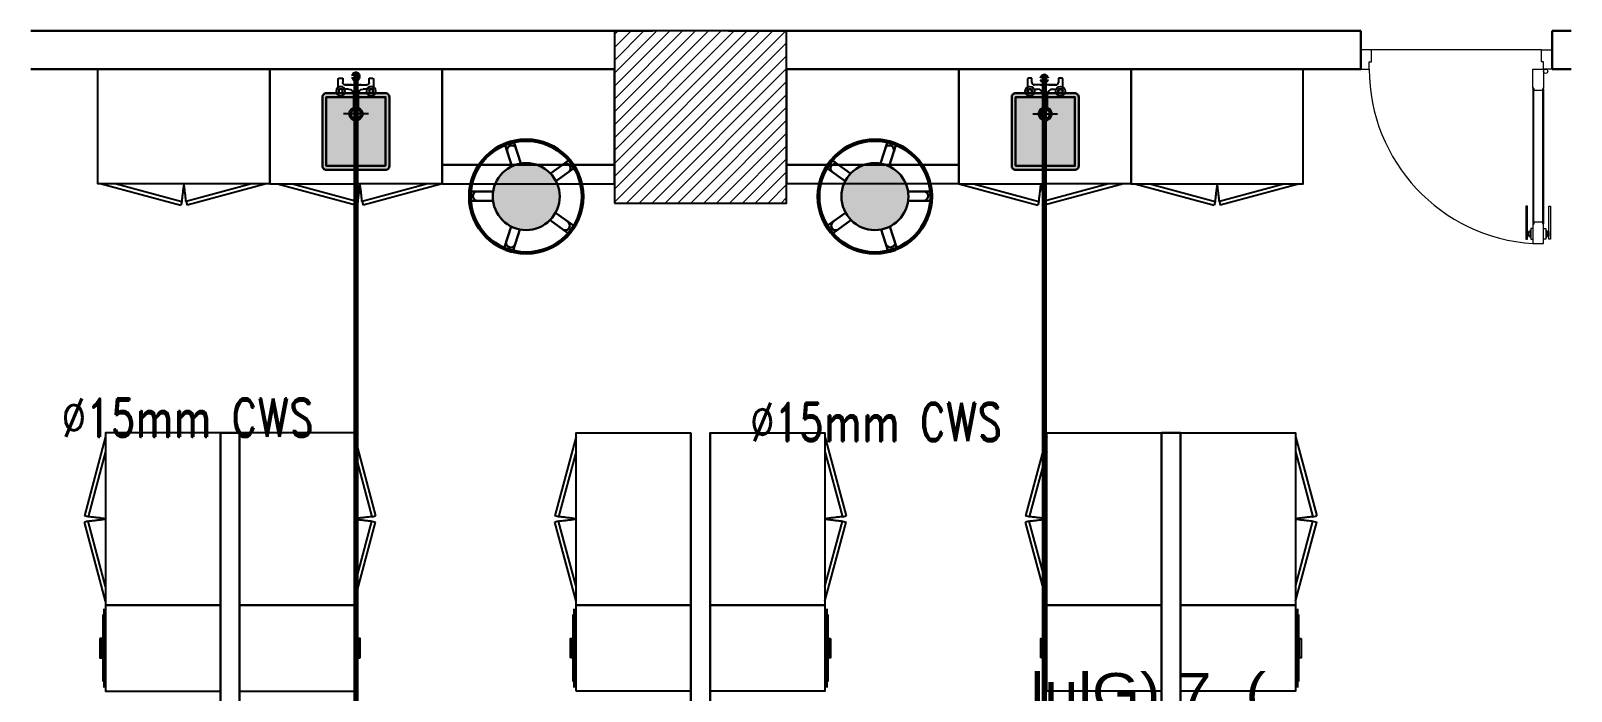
# Model space of a CAD drawing. Extents: x 800 to 995, y 398 to 804.
# Drawn here: x 876.3 to 884.35, y 748.78 to 752.23 of the extents above; entities that cross this region are included whole.
import ezdxf

# ---------------------------------------------------------------- set-up
doc = ezdxf.new("R2010")
doc.units = 0
doc.header["$MEASUREMENT"] = 0
doc.linetypes.add('ACAD_ISO02W100', pattern=[15, 12, -3])
doc.linetypes.add('DASHED', pattern=[19.05, 12.7, -6.35])
doc.layers.get('0').update_dxf_attribs({"color": 252, "linetype": 'CONTINUOUS', "lineweight": 30})
doc.layers.add('-FUR', color=252, linetype='CONTINUOUS')
doc.layers.add('SAN', color=2, linetype='CONTINUOUS')
for name, color, linetype, lineweight in [('Column', 6, 'CONTINUOUS', 25), ('DOOR', 30, 'CONTINUOUS', 9), ('hatch', 252, 'CONTINUOUS', 9), ('P-C-WATER', 5, 'CONTINUOUS', 70), ('P-TEXT', 1, 'CONTINUOUS', 25), ('text', 72, 'CONTINUOUS', 15), ('Wall', 252, 'CONTINUOUS', 30)]:
    doc.layers.add(name, color=color, linetype=linetype, lineweight=lineweight)
doc.styles.add('ROMANC', font='romand.shx')
doc.styles.add('SOSA2', font='SOSA.shx', dxfattribs={"width": 0.8})

# ---------------------------------------------------------------- blocks, each defined once
blk = doc.blocks.new('YY5Y5')
at = {"layer": 'SAN', "color": 1}
for p, q in [((433.83, 542.04), (433.83, 538.56)), ((435.73, 542.41), (434.2, 542.41)), ((435.73, 540.55), (435.73, 542.41)), ((446.18, 539.55), (436.73, 539.55)), ((443.04, 539.55), (446.16, 539.55)), ((447.16, 542.41), (447.16, 540.55)), ((448.69, 542.41), (447.16, 542.41)), ((449.07, 538.56), (449.07, 542.04)), ((434.16, 537.56), (433.7, 538.02)), ((434.16, 536.15), (433.7, 535.69)), ((435.58, 537.56), (436.04, 538.02)), ((435.58, 536.15), (436.04, 535.69)), ((436.72, 537.65), (438.25, 537.65)), ((440.5, 535.4), (440.5, 528.74)), ((442.4, 528.74), (442.4, 535.4)), ((444.65, 537.65), (446.18, 537.65)), ((447.32, 537.56), (446.86, 538.02)), ((447.32, 536.15), (446.86, 535.69)), ((448.74, 537.56), (449.2, 538.02)), ((448.74, 536.15), (449.2, 535.69)), ((440.87, 528.36), (442.03, 528.36))]:
    blk.add_line(p, q, dxfattribs=at)
at = {"layer": 'SAN', "color": 1, "linetype": 'Continuous'}
blk.add_line((439.23, 539.55), (439.86, 539.55), dxfattribs=at)
at = {"layer": 'SAN', "color": 2, "linetype": 'DASHED'}
for points in [[(441.45, 532.42), (441.45, 521.63)], [(436.06, 527.03), (446.84, 527.03)]]:
    blk.add_lwpolyline(points, dxfattribs=at)
at = {"layer": 'SAN', "color": 1}
for centre, radius in [((434.87, 536.85), 2), ((434.87, 536.85), 1), ((434.87, 536.85), 0.8), ((448.03, 536.85), 2), ((448.03, 536.85), 1), ((448.03, 536.85), 0.8)]:
    blk.add_circle(centre, radius, dxfattribs=at)
for centre, radius, start, end in [((434.2, 542.04), 0.375, 90, 180), ((436.73, 540.55), 1, 180, 270), ((446.16, 540.55), 1, 270, 0), ((448.69, 542.04), 0.375, 0, 90), ((438.25, 535.4), 2.25, 0, 90), ((444.65, 535.4), 2.25, 90, 180), ((441.45, 527.03), 2.86, 109.43194, 70.56806), ((441.45, 527.03), 2.08, 117.27647, 62.72353), ((440.87, 528.74), 0.375, 180, 270), ((442.03, 528.74), 0.375, 270, 360)]:
    blk.add_arc(centre, radius, start, end, dxfattribs=at)
blk = doc.blocks.new('fd')
at = {"layer": '-FUR'}
h = blk.add_hatch(color=254, dxfattribs=at)
h.paths.add_polyline_path([(1322.6636, 576.6994), (1322.3536, 576.6994), (1322.3536, 577.0594), (1322.6636, 577.0594)], flags=16)
edge = h.paths.add_edge_path()
edge.add_line((1322.6636, 576.6794), (1322.3536, 576.6794))
edge.add_arc((1322.3536, 576.6994), 0.02, 180, 270, ccw=False)
edge.add_line((1322.3336, 576.6994), (1322.3336, 577.0594))
edge.add_arc((1322.3536, 577.0594), 0.02, 90, 180, ccw=False)
edge.add_line((1322.3536, 577.0794), (1322.6636, 577.0794))
edge.add_arc((1322.6636, 577.0594), 0.02, 0, 90, ccw=False)
edge.add_line((1322.6836, 577.0594), (1322.6836, 576.6994))
edge.add_arc((1322.6636, 576.6994), 0.02, -90, 0, ccw=False)
blk.add_hatch(color=253, dxfattribs=at).paths.add_polyline_path([(1322.6636, 577.0594), (1322.6636, 576.6994), (1322.3536, 576.6994), (1322.3536, 577.0594)])
h = blk.add_hatch(color=251, dxfattribs=at)
h.paths.add_polyline_path([(1322.6337, 577.0294), (1322.6636, 577.0594), (1322.6636, 576.6994), (1322.6336, 576.7294)])
h.paths.add_polyline_path([(1322.6336, 576.7294), (1322.6636, 576.6994), (1322.3536, 576.6994), (1322.3836, 576.7294)])
h = blk.add_hatch(color=252, dxfattribs=at)
h.paths.add_polyline_path([(1322.3836, 577.0294), (1322.3536, 577.0594), (1322.6636, 577.0594), (1322.6337, 577.0294)])
h.paths.add_polyline_path([(1322.3836, 576.7294), (1322.3536, 576.6994), (1322.3536, 577.0594), (1322.3836, 577.0294)])
for p, q in [((1322.4784, 577.2056), (1322.0597, 577.2056)), ((1322.4784, 577.2056), (1322.9597, 577.2056)), ((1322.0597, 576.6056), (1322.5097, 576.6056)), ((1322.9597, 576.6056), (1322.5097, 576.6056))]:
    blk.add_line(p, q, dxfattribs=at)
at = {"layer": '-FUR', "linetype": 'ACAD_ISO02W100'}
for p, q in [((1322.0597, 577.2056), (1322.5097, 577.2056)), ((1322.9597, 577.2056), (1322.5097, 577.2056)), ((1322.0997, 576.6056), (1322.5133, 576.4948)), ((1322.177, 576.6056), (1322.5185, 576.5141)), ((1322.8824, 576.6056), (1322.541, 576.5141)), ((1322.9597, 576.6056), (1322.5462, 576.4948)), ((1322.5185, 576.5141), (1322.5133, 576.4948)), ((1322.541, 576.5141), (1322.5462, 576.4948))]:
    blk.add_line(p, q, dxfattribs=at)
for centre, start, end in [((1324.045, 576.3727), 171.26112, 174.70691), ((1321.0144, 576.3727), 5.29309, 8.73888)]:
    blk.add_arc(centre, 1.5331, start, end, dxfattribs=at)
for p, q in [((1322.0597, 577.2056), (1322.0597, 576.6056)), ((1322.9597, 577.2056), (1322.9597, 576.6056))]:
    blk.add_line(p, q)
blk.add_lwpolyline([(1322.6636, 576.6794), (1322.3536, 576.6794, -0.414214), (1322.3336, 576.6994), (1322.3336, 577.0594, -0.414214), (1322.3536, 577.0794), (1322.6636, 577.0794, -0.414214), (1322.6836, 577.0594), (1322.6836, 576.6994, -0.414214)], format="xyb", close=True)
blk.add_lwpolyline([(1322.6636, 576.6794), (1322.3536, 576.6794, -0.414214), (1322.3336, 576.6994), (1322.3336, 577.0594, -0.414214), (1322.3536, 577.0794), (1322.6636, 577.0794, -0.414214), (1322.6836, 577.0594), (1322.6836, 576.6994, -0.414214)], format="xyb", close=True)
blk.add_lwpolyline([(1322.6636, 576.6994), (1322.3536, 576.6994), (1322.3536, 577.0594), (1322.6636, 577.0594)], close=True)
at = {"extrusion": (0, 0, -1), "xscale": 0.0121000000000322, "yscale": 0.0121000000000322, "zscale": -0.0121}
blk.add_blockref('YY5Y5', (-1327.8502, 570.5947), dxfattribs=at)
blk = doc.blocks.new('juy')
blk.add_line((1322.9597, 577.2056), (1322.9597, 576.6056))
blk.add_blockref('fd', (0, 0))

msp = doc.modelspace()

# ---------------------------------------------------------------- hatches: boundary and pattern name
h = msp.add_hatch(color=256)
h.set_gradient(color1=(132, 132, 132), name='SPHERICAL')
h.paths.add_polyline_path([(878.8857, 751.5407, -1), (878.8857, 751.1907, -1)])
h = msp.add_hatch(color=256)
h.set_gradient(color1=(132, 132, 132), name='SPHERICAL')
h.paths.add_polyline_path([(880.7077, 751.5407, 1), (880.7077, 751.1907, 1)])
at = {"layer": 'hatch'}
h = msp.add_hatch(dxfattribs=at)
h.set_pattern_fill('ANSI31', color=252, scale=0.015, style=0)
h.set_pattern_definition([(45, (1106.778867, 429.109505), (-0.0336759605, 0.0336759605), [])])
h.paths.add_polyline_path([(879.3467, 751.3316), (880.2467, 751.3316), (880.2467, 752.2316), (879.3467, 752.2316)])

# ---------------------------------------------------------------- linework, layer by layer
at = {"layer": '-FUR', "linetype": 'ACAD_ISO02W100'}
for p, q in [((876.6467, 752.0316), (877.5467, 752.0316)), ((882.9467, 752.0316), (882.0467, 752.0316)), ((876.6667, 751.4316), (877.0803, 751.3208)), ((876.744, 751.4316), (877.0854, 751.3401)), ((877.4494, 751.4316), (877.108, 751.3401)), ((877.5267, 751.4316), (877.1131, 751.3208)), ((878.4467, 751.4316), (879.3467, 751.4316)), ((881.1467, 751.4316), (880.2467, 751.4316)), ((882.0667, 751.4316), (882.4803, 751.3208)), ((882.144, 751.4316), (882.4854, 751.3401)), ((882.8494, 751.4316), (882.508, 751.3401)), ((882.9267, 751.4316), (882.5131, 751.3208)), ((877.0854, 751.3401), (877.0803, 751.3208)), ((877.108, 751.3401), (877.1131, 751.3208)), ((882.4854, 751.3401), (882.4803, 751.3208)), ((882.508, 751.3401), (882.5131, 751.3208)), ((876.6876, 750.1116), (876.5768, 749.698)), ((877.2876, 749.2316), (877.2876, 750.1316)), ((877.3876, 750.1316), (877.3876, 749.2316)), ((877.9876, 750.1116), (878.0984, 749.698)), ((879.1467, 750.1116), (879.0359, 749.698)), ((879.7467, 750.1316), (879.7467, 749.2316)), ((879.8467, 749.2316), (879.8467, 750.1316)), ((880.4467, 750.1116), (880.5575, 749.698)), ((881.6058, 750.1116), (881.495, 749.698)), ((882.2058, 750.1316), (882.2058, 749.2316)), ((882.3058, 749.2316), (882.3058, 750.1316)), ((882.9058, 750.1116), (883.0166, 749.698)), ((876.6876, 750.0343), (876.5961, 749.6928)), ((877.9876, 750.0343), (878.0791, 749.6928)), ((879.1467, 750.0343), (879.0552, 749.6928)), ((880.4467, 750.0343), (880.5382, 749.6928)), ((881.6058, 750.0343), (881.5143, 749.6928)), ((882.9058, 750.0343), (882.9973, 749.6928)), ((876.5961, 749.6928), (876.5768, 749.698)), ((878.0791, 749.6928), (878.0984, 749.698)), ((879.0552, 749.6928), (879.0359, 749.698)), ((880.5382, 749.6928), (880.5575, 749.698)), ((881.5143, 749.6928), (881.495, 749.698)), ((882.9973, 749.6928), (883.0166, 749.698)), ((876.5961, 749.6703), (876.5768, 749.6651)), ((876.6876, 749.2516), (876.5768, 749.6651)), ((876.6876, 749.3288), (876.5961, 749.6703)), ((877.9876, 749.3288), (878.0791, 749.6703)), ((877.9876, 749.2516), (878.0984, 749.6651)), ((878.0791, 749.6703), (878.0984, 749.6651)), ((879.0552, 749.6703), (879.0359, 749.6651)), ((879.1467, 749.2516), (879.0359, 749.6651)), ((879.1467, 749.3288), (879.0552, 749.6703)), ((880.4467, 749.3288), (880.5382, 749.6703)), ((880.4467, 749.2516), (880.5575, 749.6651)), ((880.5382, 749.6703), (880.5575, 749.6651)), ((881.5143, 749.6703), (881.495, 749.6651)), ((881.6058, 749.2516), (881.495, 749.6651)), ((881.6058, 749.3288), (881.5143, 749.6703)), ((882.9058, 749.3288), (882.9973, 749.6703)), ((882.9058, 749.2516), (883.0166, 749.6651)), ((882.9973, 749.6703), (883.0166, 749.6651)), ((877.2876, 749.2316), (877.2876, 748.7816)), ((877.3876, 748.7816), (877.3876, 749.2316)), ((879.7467, 748.7816), (879.7467, 749.2316)), ((879.8467, 749.2316), (879.8467, 748.7816)), ((882.2058, 748.7816), (882.2058, 749.2316)), ((882.3058, 749.2316), (882.3058, 748.7816))]:
    msp.add_line(p, q, dxfattribs=at)
at = {"layer": '-FUR'}
for p, q in [((876.6726, 749.1816), (876.6726, 748.8316)), ((876.6776, 749.2116), (876.6776, 748.8016)), ((877.9976, 748.8016), (877.9976, 749.2116)), ((878.0026, 748.8316), (878.0026, 749.1816)), ((879.1317, 748.8316), (879.1317, 749.1816)), ((879.1367, 748.8016), (879.1367, 749.2116)), ((880.4567, 749.2116), (880.4567, 748.8016)), ((880.4617, 749.1816), (880.4617, 748.8316)), ((881.5908, 748.8316), (881.5908, 749.1816)), ((881.5958, 748.8016), (881.5958, 749.2116)), ((882.9158, 749.2116), (882.9158, 748.8016)), ((882.9208, 749.1816), (882.9208, 748.8316))]:
    msp.add_line(p, q, dxfattribs=at)
for points in [[(876.6467, 752.0316), (877.5467, 752.0316), (877.5467, 751.4316), (876.6467, 751.4316)], [(882.9467, 752.0316), (882.0467, 752.0316), (882.0467, 751.4316), (882.9467, 751.4316)], [(877.2876, 749.2316), (877.2876, 750.1316), (876.6876, 750.1316), (876.6876, 749.2316)], [(877.3876, 750.1316), (877.3876, 749.2316), (877.9876, 749.2316), (877.9876, 750.1316)], [(879.7467, 750.1316), (879.7467, 749.2316), (879.1467, 749.2316), (879.1467, 750.1316)], [(879.8467, 749.2316), (879.8467, 750.1316), (880.4467, 750.1316), (880.4467, 749.2316)], [(882.2058, 750.1316), (882.2058, 749.2316), (881.6058, 749.2316), (881.6058, 750.1316)], [(882.3058, 749.2316), (882.3058, 750.1316), (882.9058, 750.1316), (882.9058, 749.2316)], [(876.6876, 749.2316), (876.6876, 748.7816), (877.2876, 748.7816), (877.2876, 749.2316)], [(877.9876, 748.7816), (877.9876, 749.2316), (877.3876, 749.2316), (877.3876, 748.7816)], [(879.1467, 748.7816), (879.1467, 749.2316), (879.7467, 749.2316), (879.7467, 748.7816)], [(880.4467, 749.2316), (880.4467, 748.7816), (879.8467, 748.7816), (879.8467, 749.2316)], [(881.6058, 748.7816), (881.6058, 749.2316), (882.2058, 749.2316), (882.2058, 748.7816)], [(882.9058, 749.2316), (882.9058, 748.7816), (882.3058, 748.7816), (882.3058, 749.2316)]]:
    msp.add_lwpolyline(points, close=True, dxfattribs=at)
at = {"layer": '-FUR', "color": 1}
for points in [[(876.6576, 749.0566), (876.6576, 748.9566), (876.6676, 748.9566), (876.6676, 749.0566)], [(878.0176, 748.9566), (878.0176, 749.0566), (878.0076, 749.0566), (878.0076, 748.9566)], [(879.1167, 748.9566), (879.1167, 749.0566), (879.1267, 749.0566), (879.1267, 748.9566)], [(880.4767, 749.0566), (880.4767, 748.9566), (880.4667, 748.9566), (880.4667, 749.0566)], [(881.5758, 748.9566), (881.5758, 749.0566), (881.5858, 749.0566), (881.5858, 748.9566)], [(882.9358, 749.0566), (882.9358, 748.9566), (882.9258, 748.9566), (882.9258, 749.0566)]]:
    msp.add_lwpolyline(points, close=True, dxfattribs=at)
at = {"layer": '-FUR', "linetype": 'ACAD_ISO02W100'}
for centre, start, end in [((878.612, 751.1986), 171.26112, 174.70691), ((875.5814, 751.1986), 5.29309, 8.73888), ((884.012, 751.1986), 171.26112, 174.70691), ((880.9814, 751.1986), 5.29309, 8.73888), ((876.4547, 748.1663), 81.26112, 84.70691), ((876.4547, 751.1968), 275.29309, 278.73888), ((878.2205, 748.1663), 95.29309, 98.73888), ((878.2205, 751.1968), 261.26112, 264.70691), ((878.9138, 748.1663), 81.26112, 84.70691), ((878.9138, 751.1968), 275.29309, 278.73888), ((880.6796, 748.1663), 95.29309, 98.73888), ((880.6796, 751.1968), 261.26112, 264.70691), ((881.3729, 748.1663), 81.26112, 84.70691), ((881.3729, 751.1968), 275.29309, 278.73888), ((883.1387, 748.1663), 95.29309, 98.73888), ((883.1387, 751.1968), 261.26112, 264.70691)]:
    msp.add_arc(centre, 1.5331, start, end, dxfattribs=at)
for p, q in [((878.4467, 751.4316), (878.4467, 752.0316)), ((878.4467, 752.0316), (879.3467, 752.0316)), ((879.3467, 752.0316), (879.3467, 751.4316)), ((881.1467, 752.0316), (880.2467, 752.0316)), ((880.2467, 752.0316), (880.2467, 751.4316)), ((881.1467, 751.4316), (881.1467, 752.0316)), ((878.8114, 751.5241), (878.7753, 751.6337)), ((878.7817, 751.6463), (878.8079, 751.6547)), ((878.8567, 751.5382), (878.822, 751.6461)), ((880.7368, 751.5382), (880.7714, 751.6461)), ((880.782, 751.5241), (880.8181, 751.6337)), ((880.8117, 751.6463), (880.7855, 751.6547)), ((879.0134, 751.4853), (879.1065, 751.5535)), ((879.1205, 751.5513), (879.1366, 751.529)), ((880.4729, 751.5513), (880.4568, 751.529)), ((880.58, 751.4853), (880.4869, 751.5535)), ((879.3467, 751.5316), (878.4467, 751.5316)), ((879.0409, 751.4466), (879.1328, 751.5129)), ((879.3467, 751.4316), (879.3467, 751.5316)), ((880.2467, 751.4316), (880.2467, 751.5316)), ((880.2467, 751.5316), (881.1467, 751.5316)), ((880.5526, 751.4466), (880.4606, 751.5129)), ((878.7126, 751.3914), (878.5993, 751.3918)), ((880.8808, 751.3914), (880.9941, 751.3918)), ((878.5867, 751.3535), (878.5868, 751.381)), ((878.7121, 751.344), (878.5966, 751.3435)), ((880.8814, 751.344), (880.9968, 751.3435)), ((881.0067, 751.3535), (881.0066, 751.381)), ((879.0107, 751.2431), (879.1021, 751.1762)), ((879.039, 751.2812), (879.1326, 751.2137)), ((880.5545, 751.2812), (880.4608, 751.2137)), ((880.5828, 751.2431), (880.4913, 751.1762)), ((878.8078, 751.209), (878.7724, 751.1013)), ((878.8527, 751.1938), (878.8175, 751.0839)), ((879.1348, 751.1997), (879.1185, 751.1775)), ((880.4586, 751.1997), (880.4749, 751.1775)), ((880.7407, 751.1938), (880.7759, 751.0839)), ((880.7856, 751.209), (880.821, 751.1013)), ((878.8049, 751.0775), (878.7788, 751.0861)), ((880.7885, 751.0775), (880.8147, 751.0861)), ((877.2876, 750.1316), (877.3876, 750.1316)), ((877.2876, 750.1316), (877.2876, 745.5295)), ((877.3876, 745.53), (877.3876, 750.1316)), ((879.7467, 745.53), (879.7467, 750.1316)), ((879.8467, 750.1316), (879.8467, 745.5295)), ((882.3058, 750.1316), (882.2058, 750.1316)), ((882.2058, 745.53), (882.2058, 750.1316)), ((882.3058, 750.1316), (882.3058, 745.5295))]:
    msp.add_line(p, q)
for centre, radius in [((878.8857, 751.3657), 0.299), ((878.8857, 751.3657), 0.29), ((880.7077, 751.3657), 0.299), ((880.7077, 751.3657), 0.29), ((878.8857, 751.3657), 0.175), ((880.7077, 751.3657), 0.175)]:
    msp.add_circle(centre, radius)
for centre, radius, start, end in [((878.7848, 751.6368), 0.01, 107.79115, 197.79115), ((878.8102, 751.6078), 0.025, 40.93495, 209.17517), ((878.8097, 751.6417), 0.0131, 19.65402, 97.72038), ((880.7832, 751.6078), 0.025, 330.82483, 139.06505), ((880.7837, 751.6417), 0.0131, 82.27962, 160.34598), ((880.8086, 751.6368), 0.01, 342.20885, 72.20885), ((879.1124, 751.5454), 0.01, 35.79115, 125.79115), ((880.481, 751.5454), 0.01, 54.20885, 144.20885), ((879.0926, 751.5123), 0.025, 328.93495, 137.17517), ((879.1247, 751.5233), 0.0131, 307.65402, 25.72038), ((880.4687, 751.5233), 0.0131, 154.27962, 232.34598), ((880.5008, 751.5123), 0.025, 42.82483, 211.06505), ((878.5997, 751.3786), 0.0131, 91.65402, 169.72038), ((878.6321, 751.3687), 0.025, 112.93495, 281.17517), ((880.9613, 751.3687), 0.025, 258.82483, 67.06505), ((880.9937, 751.3786), 0.0131, 10.27962, 88.34598), ((878.5967, 751.3535), 0.01, 179.79115, 269.79115), ((880.9967, 751.3535), 0.01, 270.20885, 0.20885), ((879.0891, 751.2142), 0.025, 256.93495, 65.17517), ((880.5043, 751.2142), 0.025, 114.82483, 283.06505), ((879.1095, 751.187), 0.0131, 235.65402, 313.72038), ((879.1267, 751.2056), 0.01, 323.79115, 53.79115), ((880.4667, 751.2056), 0.01, 126.20885, 216.20885), ((880.4839, 751.187), 0.0131, 226.27962, 304.34598), ((878.785, 751.0976), 0.0131, 163.65402, 241.72038), ((878.8045, 751.1254), 0.025, 184.93495, 353.17517), ((878.808, 751.087), 0.01, 251.79115, 341.79115), ((880.7889, 751.1254), 0.025, 186.82483, 355.06505), ((880.7854, 751.087), 0.01, 198.20885, 288.20885), ((880.8084, 751.0976), 0.0131, 298.27962, 16.34598)]:
    msp.add_arc(centre, radius, start, end)
at = {"layer": 'Column', "color": 252}
msp.add_lwpolyline([(879.3467, 751.3316), (880.2467, 751.3316), (880.2467, 752.2316), (879.3467, 752.2316)], close=True, dxfattribs=at)
at = {"layer": 'DOOR', "color": 251}
msp.add_line((884.1912, 752.1316), (883.3023, 752.1316), dxfattribs=at)
at = {"layer": 'DOOR', "color": 252}
for p, q in [((884.1462, 751.926), (884.1462, 751.2261)), ((884.1512, 751.2261), (884.1512, 751.926)), ((884.1978, 751.2261), (884.1978, 751.926)), ((884.2028, 751.926), (884.2028, 751.2261))]:
    msp.add_line(p, q, dxfattribs=at)
at = {"layer": 'DOOR', "color": 5}
for points in [[(883.2467, 752.1316), (883.2467, 752.0316), (883.2913, 752.0316), (883.2913, 752.0695), (883.3024, 752.0695), (883.3023, 752.1316)], [(884.2467, 752.1316), (884.2467, 752.0316), (884.2023, 752.0316), (884.2023, 752.0695), (884.1912, 752.0695), (884.1912, 752.1316)], [(884.1978, 751.9316), (884.1978, 751.9205), (884.1512, 751.9205), (884.1512, 751.9316), (884.1467, 751.9316), (884.1467, 752.0316), (884.1467, 752.0316), (884.2023, 752.0316), (884.2023, 751.9316)], [(884.1978, 751.2206), (884.1978, 751.2317), (884.1512, 751.2317), (884.1512, 751.2206), (884.1467, 751.2206), (884.1467, 751.1206), (884.1467, 751.1206), (884.2023, 751.1206), (884.2023, 751.2206)]]:
    msp.add_lwpolyline(points, close=True, dxfattribs=at)
for points in [[(884.1512, 751.9211), (884.1512, 751.9211, -1), (884.1512, 751.931)], [(884.1978, 751.9211), (884.1978, 751.9211, 1), (884.1978, 751.931)], [(884.1512, 751.2311), (884.1512, 751.2311, 1), (884.1512, 751.2212)], [(884.1978, 751.2311), (884.1978, 751.2311, -1), (884.1978, 751.2212)]]:
    msp.add_lwpolyline(points, format="xyb", close=True, dxfattribs=at)
at = {"layer": 'DOOR', "color": 1}
for points in [[(884.1183, 751.3151), (884.1103, 751.3151), (884.1103, 751.1428), (884.1183, 751.1428)], [(884.2307, 751.3151), (884.2387, 751.3151), (884.2387, 751.1428), (884.2307, 751.1428)], [(884.1301, 751.1606), (884.1236, 751.1606), (884.1236, 751.1808), (884.1301, 751.1808)], [(884.2189, 751.1606), (884.2254, 751.1606), (884.2254, 751.1808), (884.2189, 751.1808)]]:
    msp.add_lwpolyline(points, close=True, dxfattribs=at)
for points in [[(884.1183, 751.1609, 1), (884.1236, 751.1609), (884.1236, 751.1609), (884.1236, 751.1805), (884.1236, 751.1805, 1), (884.1183, 751.1805), (884.1183, 751.1805)], [(884.2307, 751.1609, -1), (884.2254, 751.1609), (884.2254, 751.1609), (884.2254, 751.1805), (884.2254, 751.1805, -1), (884.2307, 751.1805), (884.2307, 751.1805)]]:
    msp.add_lwpolyline(points, format="xyb", close=True, dxfattribs=at)
for points in [[(884.1356, 751.188), (884.1301, 751.188), (884.1301, 751.1535), (884.1356, 751.1535)], [(884.2023, 751.1984), (884.2134, 751.1984), (884.2134, 751.1428), (884.2023, 751.1428)], [(884.2134, 751.188), (884.2189, 751.188), (884.2189, 751.1535), (884.2134, 751.1535)]]:
    msp.add_lwpolyline(points, dxfattribs=at)
at = {"layer": 'DOOR', "color": 5}
msp.add_lwpolyline([(884.1467, 751.1984), (884.1356, 751.1984), (884.1356, 751.1428), (884.1467, 751.1428)], dxfattribs=at)
msp.add_circle((884.2134, 752.0205), 0.0111, dxfattribs=at)
at = {"layer": 'DOOR', "color": 252}
msp.add_arc((884.2041, 752.0316), 0.9128, 180, 266.39768, dxfattribs=at)
at = {"layer": 'P-C-WATER', "linetype": 'Continuous'}
for p, q in [((877.9955, 751.9804), (877.9955, 747.6749)), ((881.5931, 751.9689), (881.5931, 747.6749))]:
    msp.add_line(p, q, dxfattribs=at)
at = {"layer": 'P-C-WATER', "linetype": 'ByBlock'}
for centre, start, end in [((877.9955, 751.9929), 0, 180), ((877.9955, 751.9929), 180, 0), ((881.5931, 751.9814), 0, 180), ((881.5931, 751.9814), 180, 0)]:
    msp.add_arc(centre, 0.0125, start, end, dxfattribs=at)
at = {"layer": 'Wall', "color": 252, "linetype": 'Continuous'}
for p, q in [((879.5467, 752.2316), (876.2967, 752.2316)), ((879.9432, 752.2316), (883.2467, 752.2316)), ((883.2467, 752.0316), (883.2467, 752.2316)), ((884.2467, 752.2316), (884.3467, 752.2316)), ((884.2467, 752.0316), (884.2467, 752.2316)), ((879.3467, 752.0316), (876.2967, 752.0316)), ((880.2467, 752.0316), (883.2467, 752.0316)), ((884.2467, 752.0316), (884.3467, 752.0316))]:
    msp.add_line(p, q, dxfattribs=at)

# ---------------------------------------------------------------- block references
msp.add_blockref('juy', (-444.513, 174.826))
at = {"xscale": -1}
msp.add_blockref('juy', (2204.1064, 174.826), dxfattribs=at)

# ---------------------------------------------------------------- texts
at = {"layer": 'P-TEXT', "color": 41, "style": 'ROMANC', "width": 0.75}
for p in [(876.4579, 750.1106), (880.0555, 750.088)]:
    msp.add_text('%%C15mm CWS', height=0.2, dxfattribs=at).set_placement(p)
at = {"layer": 'text', "color": 252, "style": 'SOSA2', "width": 1.2}
msp.add_text('lulG) 7  (  ', height=0.2, dxfattribs=at).set_placement((881.5214, 748.6764))

doc.saveas('drawing.dxf')
